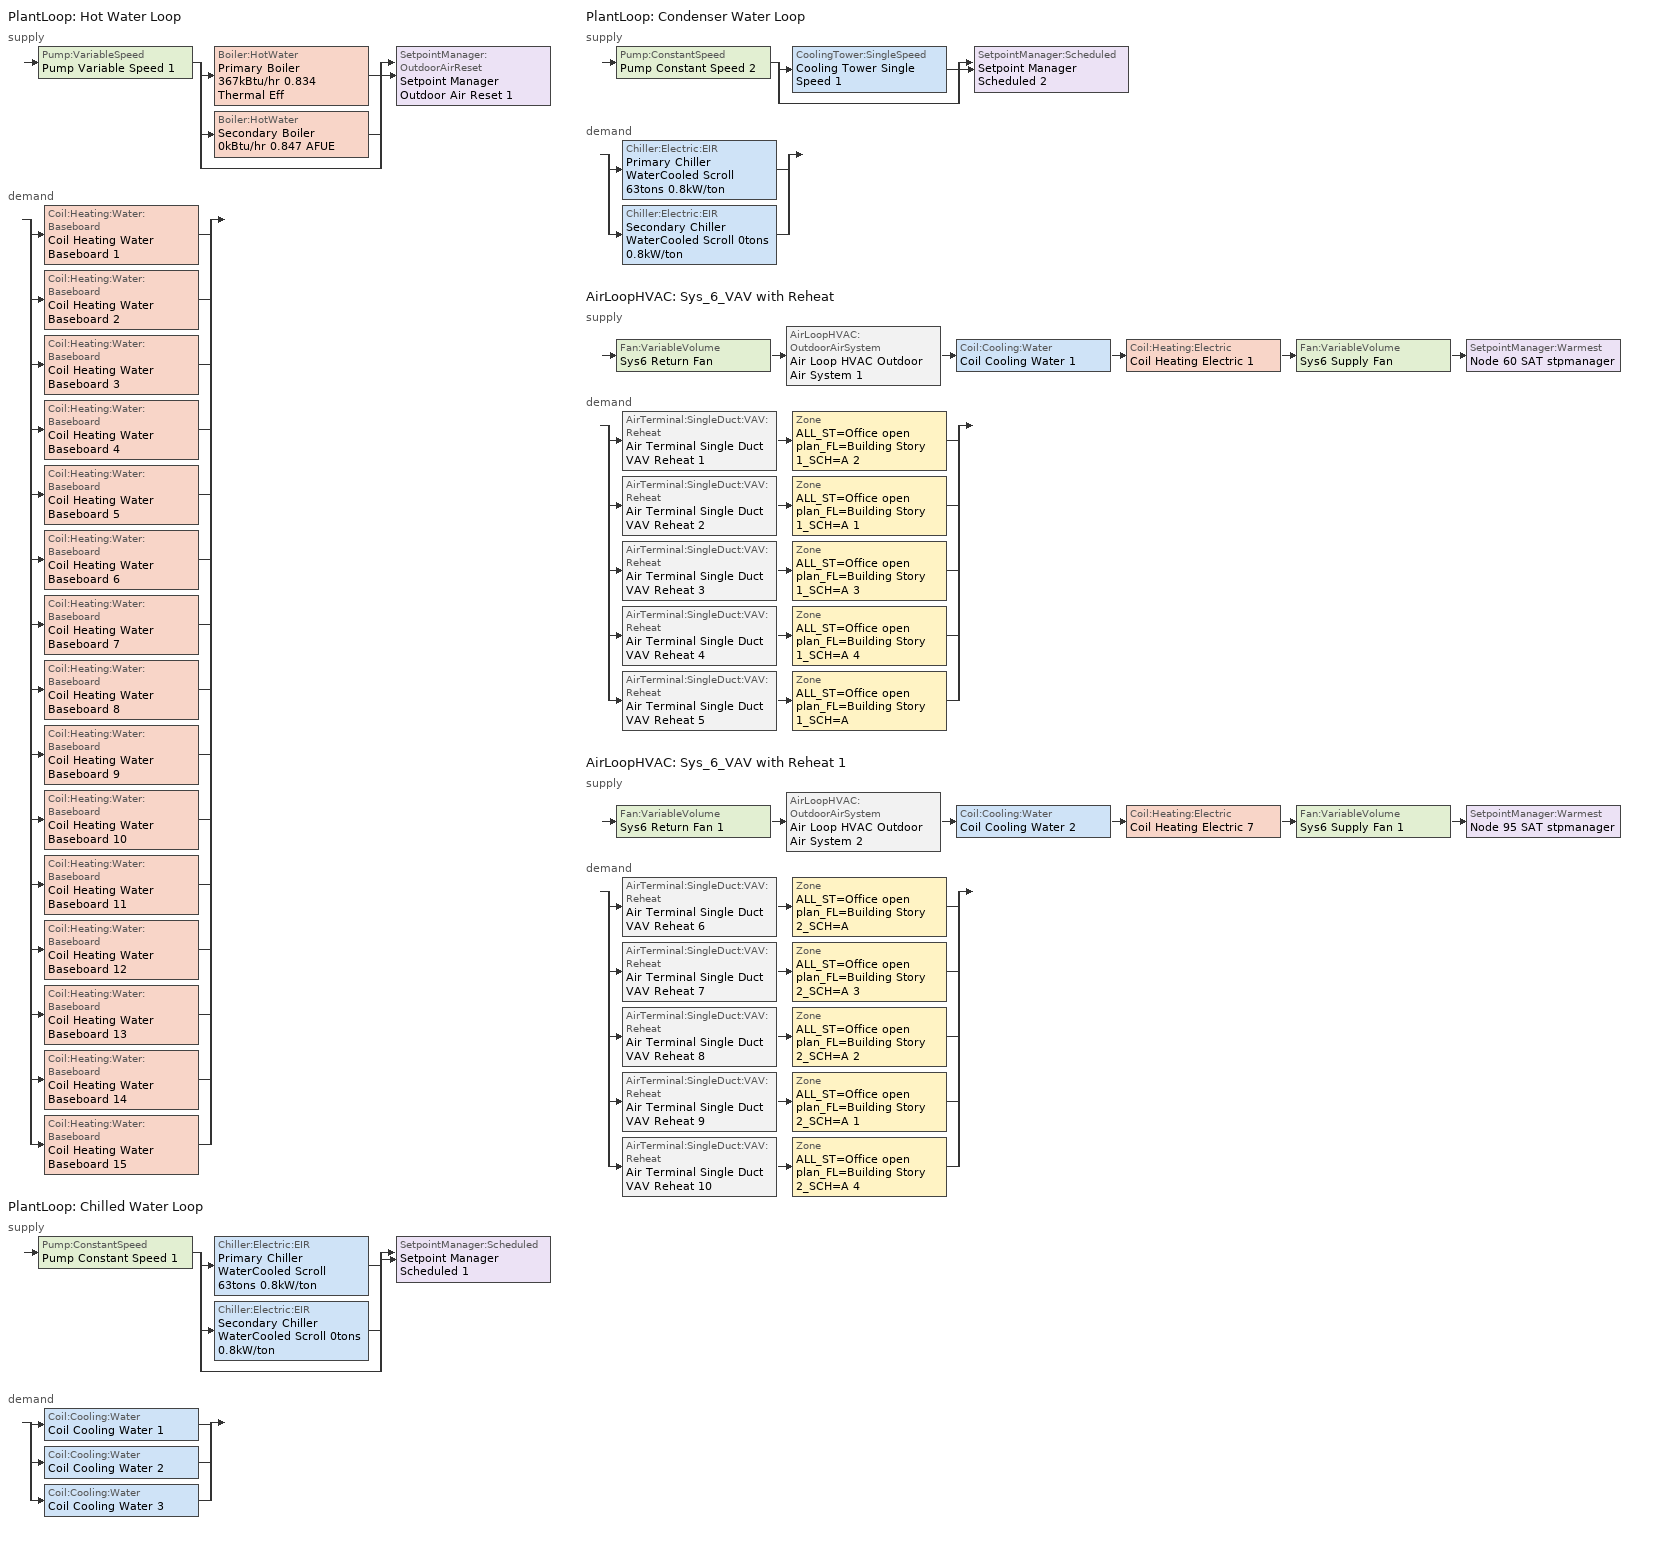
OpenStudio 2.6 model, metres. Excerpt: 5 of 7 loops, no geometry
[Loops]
PlantLoop 'Hot Water Loop'
 supply: Pump:VariableSpeed 'Pump Variable Speed 1' > split
  | Boiler:HotWater 'Primary Boiler 367kBtu/hr 0.834 Thermal Eff'
  | Boiler:HotWater 'Secondary Boiler 0kBtu/hr 0.847 AFUE'
  | bypass
  join > SetpointManager:OutdoorAirReset 'Setpoint Manager Outdoor Air Reset 1'
 demand: split
  | Coil:Heating:Water:Baseboard 'Coil Heating Water Baseboard 1'
  | Coil:Heating:Water:Baseboard 'Coil Heating Water Baseboard 2'
  | Coil:Heating:Water:Baseboard 'Coil Heating Water Baseboard 3'
  | Coil:Heating:Water:Baseboard 'Coil Heating Water Baseboard 4'
  | Coil:Heating:Water:Baseboard 'Coil Heating Water Baseboard 5'
  | Coil:Heating:Water:Baseboard 'Coil Heating Water Baseboard 6'
  | Coil:Heating:Water:Baseboard 'Coil Heating Water Baseboard 7'
  | Coil:Heating:Water:Baseboard 'Coil Heating Water Baseboard 8'
  | Coil:Heating:Water:Baseboard 'Coil Heating Water Baseboard 9'
  | Coil:Heating:Water:Baseboard 'Coil Heating Water Baseboard 10'
  | Coil:Heating:Water:Baseboard 'Coil Heating Water Baseboard 11'
  | Coil:Heating:Water:Baseboard 'Coil Heating Water Baseboard 12'
  | Coil:Heating:Water:Baseboard 'Coil Heating Water Baseboard 13'
  | Coil:Heating:Water:Baseboard 'Coil Heating Water Baseboard 14'
  | Coil:Heating:Water:Baseboard 'Coil Heating Water Baseboard 15'
PlantLoop 'Chilled Water Loop'
 supply: Pump:ConstantSpeed 'Pump Constant Speed 1' > split
  | Chiller:Electric:EIR 'Primary Chiller WaterCooled Scroll 63tons 0.8kW/ton'
  | Chiller:Electric:EIR 'Secondary Chiller WaterCooled Scroll 0tons 0.8kW/ton'
  | bypass
  join > SetpointManager:Scheduled 'Setpoint Manager Scheduled 1'
 demand: split
  | Coil:Cooling:Water 'Coil Cooling Water 1'
  | Coil:Cooling:Water 'Coil Cooling Water 2'
  | Coil:Cooling:Water 'Coil Cooling Water 3'
PlantLoop 'Condenser Water Loop'
 supply: Pump:ConstantSpeed 'Pump Constant Speed 2' > split
  | CoolingTower:SingleSpeed 'Cooling Tower Single Speed 1'
  | bypass
  join > SetpointManager:Scheduled 'Setpoint Manager Scheduled 2'
 demand: split
  | Chiller:Electric:EIR 'Primary Chiller WaterCooled Scroll 63tons 0.8kW/ton'
  | Chiller:Electric:EIR 'Secondary Chiller WaterCooled Scroll 0tons 0.8kW/ton'
AirLoopHVAC 'Sys_6_VAV with Reheat'
 supply: Fan:VariableVolume 'Sys6 Return Fan' > AirLoopHVAC:OutdoorAirSystem 'Air Loop HVAC Outdoor Air System 1' > Coil:Cooling:Water 'Coil Cooling Water 1' > Coil:Heating:Electric 'Coil Heating Electric 1' > Fan:VariableVolume 'Sys6 Supply Fan' > SetpointManager:Warmest 'Node 60 SAT stpmanager'
 demand: split
  | AirTerminal:SingleDuct:VAV:Reheat 'Air Terminal Single Duct VAV Reheat 1' > Zone 'ALL_ST=Office open plan_FL=Building Story 1_SCH=A 2'
  | AirTerminal:SingleDuct:VAV:Reheat 'Air Terminal Single Duct VAV Reheat 2' > Zone 'ALL_ST=Office open plan_FL=Building Story 1_SCH=A 1'
  | AirTerminal:SingleDuct:VAV:Reheat 'Air Terminal Single Duct VAV Reheat 3' > Zone 'ALL_ST=Office open plan_FL=Building Story 1_SCH=A 3'
  | AirTerminal:SingleDuct:VAV:Reheat 'Air Terminal Single Duct VAV Reheat 4' > Zone 'ALL_ST=Office open plan_FL=Building Story 1_SCH=A 4'
  | AirTerminal:SingleDuct:VAV:Reheat 'Air Terminal Single Duct VAV Reheat 5' > Zone 'ALL_ST=Office open plan_FL=Building Story 1_SCH=A'
AirLoopHVAC 'Sys_6_VAV with Reheat 1'
 supply: Fan:VariableVolume 'Sys6 Return Fan 1' > AirLoopHVAC:OutdoorAirSystem 'Air Loop HVAC Outdoor Air System 2' > Coil:Cooling:Water 'Coil Cooling Water 2' > Coil:Heating:Electric 'Coil Heating Electric 7' > Fan:VariableVolume 'Sys6 Supply Fan 1' > SetpointManager:Warmest 'Node 95 SAT stpmanager'
 demand: split
  | AirTerminal:SingleDuct:VAV:Reheat 'Air Terminal Single Duct VAV Reheat 6' > Zone 'ALL_ST=Office open plan_FL=Building Story 2_SCH=A'
  | AirTerminal:SingleDuct:VAV:Reheat 'Air Terminal Single Duct VAV Reheat 7' > Zone 'ALL_ST=Office open plan_FL=Building Story 2_SCH=A 3'
  | AirTerminal:SingleDuct:VAV:Reheat 'Air Terminal Single Duct VAV Reheat 8' > Zone 'ALL_ST=Office open plan_FL=Building Story 2_SCH=A 2'
  | AirTerminal:SingleDuct:VAV:Reheat 'Air Terminal Single Duct VAV Reheat 9' > Zone 'ALL_ST=Office open plan_FL=Building Story 2_SCH=A 1'
  | AirTerminal:SingleDuct:VAV:Reheat 'Air Terminal Single Duct VAV Reheat 10' > Zone 'ALL_ST=Office open plan_FL=Building Story 2_SCH=A 4'
[Sizing:Zone] Zone Cooling Design Supply Air Temperature Input Method=SupplyAirTemperature; Zone Cooling Design Supply Air Temperature {C}=13; Zone Cooling Design Supply Air Temperature Difference {deltaC}=11.11; Zone Heating Design Supply Air Temperature Input Method=SupplyAirTemperature; Zone Heating Design Supply Air Temperature {C}=43; Zone Heating Design Supply Air Temperature Difference {deltaC}=11.11; Zone Cooling Design Supply Air Humidity Ratio {kg-H2O/kg-air}=0.0085; Zone Heating Design Supply Air Humidity Ratio {kg-H2O/kg-air}=0.008; Zone Heating Sizing Factor=1.3; Zone Cooling Sizing Factor=1.1; Cooling Design Air Flow Method=DesignDay; Heating Design Air Flow Method=DesignDay; Account for Dedicated Outdoor Air System=No; Dedicated Outdoor Air System Control Strategy=NeutralSupplyAir; Dedicated Outdoor Air Low Setpoint Temperature for Design {C}=autosize; Dedicated Outdoor Air High Setpoint Temperature for Design {C}=autosize
ALL_ST=Office open plan_FL=Building Story 2_SCH=A; ALL_ST=Office open plan_FL=Building Story 1_SCH=A; ALL_ST=Office open plan_FL=Building Story 2_SCH=A 1; ALL_ST=Office open plan_FL=Building Story 2_SCH=A 2; ALL_ST=Office open plan_FL=Building Story 2_SCH=A 3; ALL_ST=Office open plan_FL=Building Story 1_SCH=A 1; ALL_ST=Office open plan_FL=Building Story 1_SCH=A 2; ALL_ST=Office open plan_FL=Building Story 2_SCH=A 4; ALL_ST=Office open plan_FL=Building Story 1_SCH=A 3; ALL_ST=Office open plan_FL=Building Story 1_SCH=A 4
[Zone equipment]
ALL_ST=Office open plan_FL=Building Story 2_SCH=A: ALL_ST=Office open plan_FL=Building Story 2_SCH=A erv doas, Air Terminal Single Duct VAV Reheat 6, Zone HVAC Baseboard Convective Water 6
ALL_ST=Office open plan_FL=Building Story 1_SCH=A: ALL_ST=Office open plan_FL=Building Story 1_SCH=A erv doas, Air Terminal Single Duct VAV Reheat 5, Zone HVAC Baseboard Convective Water 5
ALL_ST=Office open plan_FL=Building Story 2_SCH=A 1: ALL_ST=Office open plan_FL=Building Story 2_SCH=A 1 erv doas, Air Terminal Single Duct VAV Reheat 9, Zone HVAC Baseboard Convective Water 9
ALL_ST=Office open plan_FL=Building Story 2_SCH=A 2: ALL_ST=Office open plan_FL=Building Story 2_SCH=A 2 erv doas, Air Terminal Single Duct VAV Reheat 8, Zone HVAC Baseboard Convective Water 8
ALL_ST=Office open plan_FL=Building Story 2_SCH=A 3: ALL_ST=Office open plan_FL=Building Story 2_SCH=A 3 erv doas, Air Terminal Single Duct VAV Reheat 7, Zone HVAC Baseboard Convective Water 7
ALL_ST=Office open plan_FL=Building Story 1_SCH=A 1: ALL_ST=Office open plan_FL=Building Story 1_SCH=A 1 erv doas, Air Terminal Single Duct VAV Reheat 2, Zone HVAC Baseboard Convective Water 2
ALL_ST=Office open plan_FL=Building Story 1_SCH=A 2: ALL_ST=Office open plan_FL=Building Story 1_SCH=A 2 erv doas, Air Terminal Single Duct VAV Reheat 1, Zone HVAC Baseboard Convective Water 1
ALL_ST=Office open plan_FL=Building Story 2_SCH=A 4: ALL_ST=Office open plan_FL=Building Story 2_SCH=A 4 erv doas, Air Terminal Single Duct VAV Reheat 10, Zone HVAC Baseboard Convective Water 10
ALL_ST=Office open plan_FL=Building Story 1_SCH=A 3: ALL_ST=Office open plan_FL=Building Story 1_SCH=A 3 erv doas, Air Terminal Single Duct VAV Reheat 3, Zone HVAC Baseboard Convective Water 3
ALL_ST=Office open plan_FL=Building Story 1_SCH=A 4: ALL_ST=Office open plan_FL=Building Story 1_SCH=A 4 erv doas, Air Terminal Single Duct VAV Reheat 4, Zone HVAC Baseboard Convective Water 4
[PlantLoop] Glycol Concentration=0; Plant Loop Volume {m3}=Autocalculate; Load Distribution Scheme=Optimal
Name | Fluid Type
Hot Water Loop | Water
Chilled Water Loop; Condenser Water Loop
[Sizing:Plant] Sizing Option=NonCoincident; Zone Timesteps in Averaging Window=1; Coincident Sizing Factor Mode=None
Name | Loop Type | Design Loop Exit Temperature {C} | Loop Design Temperature Difference {deltaC}
Hot Water Loop | Heating | 82 | 16
Chilled Water Loop | Cooling | 7 | 6
Condenser Water Loop | Condenser | 29 | 6
[Pump:VariableSpeed]
Pump Variable Speed 1: Motor Efficiency=0.855; Pump Control Type=Intermittent; Skin Loss Radiative Fraction=0.5; Design Power Sizing Method=PowerPerFlowPerPressure; Design Electric Power per Unit Flow Rate {W/(m3/s)}=348701.1; Design Shaft Power per Unit Flow Rate per Unit Head {W-s/m3-Pa}=1.43472; Design Minimum Flow Rate Fraction=0
[Boiler:HotWater] Fuel Type=FuelOil#2; Nominal Thermal Efficiency=0.92; Normalized Boiler Efficiency Curve=BOILER-EFFFPLR-NECB2011; Water Outlet Upper Temperature Limit {C}=99; Boiler Flow Mode=ConstantFlow; Parasitic Electric Load {W}=0; Sizing Factor=1
Name | Nominal Capacity {W}
Primary Boiler 367kBtu/hr 0.834 Thermal Eff | 107668
Secondary Boiler 0kBtu/hr 0.847 AFUE | 0.001
[SetpointManager:OutdoorAirReset]
Setpoint Manager Outdoor Air Reset 1: Control Variable=Temperature; Setpoint at Outdoor Low Temperature {C}=82; Outdoor Low Temperature {C}=-16; Setpoint at Outdoor High Temperature {C}=60; Outdoor High Temperature {C}=0
[Pump:ConstantSpeed] Rated Flow Rate {m3/s}=autosize; Rated Pump Head {Pa}=179352; Rated Power Consumption {W}=autosize; Fraction of Motor Inefficiencies to Fluid Stream=0; Pump Control Type=Intermittent; Design Power Sizing Method=PowerPerFlowPerPressure; Design Electric Power per Unit Flow Rate {W/(m3/s)}=348701.1
Name | Motor Efficiency | Design Shaft Power per Unit Flow Rate per Unit Head {W-s/m3-Pa}
Pump Constant Speed 1 | 0.895 | 1.75215
Pump Constant Speed 2 | 0.917 | 1.53876
[Chiller:Electric:EIR] Reference COP {W/W}=4.5032; Cooling Capacity Function of Temperature Curve=WaterCooled_Scroll_CAPFT_NECB2011; Electric Input to Cooling Output Ratio Function of Temperature Curve=WaterCooled_Scroll_EIRFT_NECB2011; Electric Input to Cooling Output Ratio Function of Part Load Ratio Curve=WaterCooled_Scroll_EIRFPLR_NECB2011; Minimum Part Load Ratio=0.25; Minimum Unloading Ratio=0.25; Condenser Type=WaterCooled; Chiller Flow Mode=LeavingSetpointModulated; Design Heat Recovery Water Flow Rate {m3/s}=0; Sizing Factor=1; Basin Heater Capacity {W/K}=0; Basin Heater Setpoint Temperature {C}=10
Name | Reference Capacity {W}
Primary Chiller WaterCooled Scroll 63tons 0.8kW/ton | 220188
Secondary Chiller WaterCooled Scroll 0tons 0.8kW/ton | 0.001
[SetpointManager:Scheduled] Control Variable=Temperature
Name | Schedule
Setpoint Manager Scheduled 1 | CHW Temp
Setpoint Manager Scheduled 2 | CW Temp
[CoolingTower:SingleSpeed]
Cooling Tower Single Speed 1: Design Water Flow Rate {m3/s}=autosize; Design Air Flow Rate {m3/s}=autosize; Fan Power at Design Air Flow Rate {W}=3498.09; U-Factor Times Area Value at Design Air Flow Rate {W/K}=autosize; Air Flow Rate in Free Convection Regime {m3/s}=autosize; U-Factor Times Area Value at Free Convection Air Flow Rate {W/K}=autosize; Performance Input Method=UFactorTimesAreaAndDesignWaterFlowRate; Free Convection Capacity {W}=0; Basin Heater Capacity {W/K}=0; Evaporation Loss Mode=LossFactor; Evaporation Loss Factor {percent/K}=0.2; Drift Loss Percent {percent}=0.008; Blowdown Calculation Mode=ConcentrationRatio; Blowdown Concentration Ratio=3; Capacity Control=FanCycling; Number of Cells=1; Cell Control=MinimalCell; Cell Minimum  Water Flow Rate Fraction=0.33; Cell Maximum Water Flow Rate Fraction=2.5; Sizing Factor=1; Free Convection Air Flow Rate Sizing Factor=0.1; Free Convection U-Factor Times Area Value Sizing Factor=0.1; Heat Rejection Capacity and Nominal Capacity Sizing Ratio=1.25; Free Convection Nominal Capacity Sizing Factor=0.1; Design Inlet Air Dry-Bulb Temperature {C}=35; Design Inlet Air Wet-Bulb Temperature {C}=24; Design Approach Temperature {deltaC}=5; Design Range Temperature {deltaC}=6
[AirLoopHVAC] Design Supply Air Flow Rate {m3/s}=AutoSize
Name | Availability Schedule
Sys_6_VAV with Reheat | Sys_6_VAV with Reheat Occ Sch
Sys_6_VAV with Reheat 1 | Sys_6_VAV with Reheat 1 Occ Sch
[Sizing:System] Type of Load to Size On=Sensible; Design Outdoor Air Flow Rate {m3/s}=Autosize; Minimum System Air Flow Ratio=0.3; Preheat Design Temperature {C}=7; Preheat Design Humidity Ratio {kg-H2O/kg-Air}=0.008; Precool Design Temperature {C}=12.8; Precool Design Humidity Ratio {kg-H2O/kg-Air}=0.008; Central Cooling Design Supply Air Temperature {C}=13; Central Heating Design Supply Air Temperature {C}=13.1; Sizing Option=NonCoincident; 100% Outdoor Air in Cooling=No; 100% Outdoor Air in Heating=No; Central Cooling Design Supply Air Humidity Ratio {kg-H2O/kg-Air}=0.0085; Central Heating Design Supply Air Humidity Ratio {kg-H2O/kg-Air}=0.008; Cooling Design Air Flow Method=DesignDay; Cooling Design Air Flow Rate {m3/s}=0; Heating Design Air Flow Method=DesignDay; Heating Design Air Flow Rate {m3/s}=0; System Outdoor Air Method=ZoneSum; Zone Maximum Outdoor Air Fraction=1; Cooling Supply Air Flow Rate Per Floor Area {m3/s-m2}=0.00996765; Cooling Fraction of Autosized Cooling Supply Air Flow Rate=1; Cooling Supply Air Flow Rate Per Unit Cooling Capacity {m3/s-W}=3.94755e-05; Heating Supply Air Flow Rate Per Floor Area {m3/s-m2}=0.00996765; Heating Fraction of Autosized Heating Supply Air Flow Rate=1; Heating Fraction of Autosized Cooling Supply Air Flow Rate=1; Heating Supply Air Flow Rate Per Unit Heating Capacity {m3/s-W}=3.15882e-05; Cooling Design Capacity Method=CoolingDesignCapacity; Cooling Design Capacity {W}=autosize; Cooling Design Capacity Per Floor Area {W/m2}=234.7; Fraction of Autosized Cooling Design Capacity=1; Heating Design Capacity Method=HeatingDesignCapacity; Heating Design Capacity {W}=autosize; Heating Design Capacity Per Floor Area {W/m2}=157; Fraction of Autosized Heating Design Capacity=1; Central Cooling Capacity Control Method=OnOff
Sys_6_VAV with Reheat; Sys_6_VAV with Reheat 1
[Fan:VariableVolume] Availability Schedule=Always On Discrete; Maximum Flow Rate {m3/s}=Autosize; Fan Power Minimum Flow Rate Input Method=Fraction; Fan Power Minimum Flow Fraction=0.68; Fan Power Minimum Air Flow Rate {m3/s}=0; Motor In Airstream Fraction=1; Fan Power Coefficient 1=-2.4176; Fan Power Coefficient 2=9.5874; Fan Power Coefficient 3=-11.559; Fan Power Coefficient 4=5.4009; Fan Power Coefficient 5=0
Name | Fan Efficiency | Pressure Rise {Pa} | Motor Efficiency
Sys6 Supply Fan; Sys6 Supply Fan 1 | 0.549965 | 1000 | 0.8461
Sys6 Return Fan; Sys6 Return Fan 1 | 0.299975 | 250 | 0.4615
[Coil:Heating:Electric] Availability Schedule=Always On Discrete
Coil Heating Electric 1; Coil Heating Electric 2; Coil Heating Electric 3; Coil Heating Electric 4; Coil Heating Electric 5; Coil Heating Electric 6; Coil Heating Electric 7; Coil Heating Electric 8; Coil Heating Electric 9; Coil Heating Electric 10; Coil Heating Electric 11; Coil Heating Electric 12
[Coil:Cooling:Water] Availability Schedule=Always On Discrete
Coil Cooling Water 1; Coil Cooling Water 2; Coil Cooling Water 3
[Controller:OutdoorAir] Minimum Outdoor Air Flow Rate {m3/s}=0; Maximum Outdoor Air Flow Rate {m3/s}=0; Economizer Control Type=DifferentialEnthalpy; Economizer Control Action Type=ModulateFlow; Lockout Type=NoLockout; Minimum Limit Type=FixedMinimum; High Humidity Control=No; Heat Recovery Bypass Control Type=BypassWhenOAFlowGreaterThanMinimum
Name | Minimum Outdoor Air Schedule | Controller Mechanical Ventilation
Controller Outdoor Air 1 | Sys_6_VAV with Reheat Occ Sch | Controller Mechanical Ventilation 1
Controller Outdoor Air 2 | Sys_6_VAV with Reheat 1 Occ Sch | Controller Mechanical Ventilation 2
[Controller:MechanicalVentilation] Availability Schedule=Always On Discrete; System Outdoor Air Method=ZoneSum
Controller Mechanical Ventilation 1; Controller Mechanical Ventilation 2
[AirLoopHVAC:OutdoorAirSystem]
Name | Controller
Air Loop HVAC Outdoor Air System 1 | Controller Outdoor Air 1
Air Loop HVAC Outdoor Air System 2 | Controller Outdoor Air 2
[Controller:WaterCoil] Action=Reverse; Minimum Actuated Flow {m3/s}=0
Name | Water Coil
Controller Water Coil 1 | Coil Cooling Water 1
Controller Water Coil 2 | Coil Cooling Water 2
Controller Water Coil 3 | Coil Cooling Water 3
[AirTerminal:SingleDuct:VAV:Reheat] Availability Schedule=Always On Discrete; Maximum Air Flow Rate {m3/s}=AutoSize; Zone Minimum Air Flow Input Method=Constant; Constant Minimum Air Flow Fraction=0.05; Maximum Hot Water or Steam Flow Rate {m3/s}=AutoSize; Minimum Hot Water or Steam Flow Rate {m3/s}=0; Convergence Tolerance=0.001; Damper Heating Action=Normal; Maximum Flow per Zone Floor Area During Reheat {m3/s-m2}=AutoSize; Maximum Flow Fraction During Reheat=0.5; Maximum Reheat Air Temperature {C}=43; Control For Outdoor Air=No
Name | Fixed Minimum Air Flow Rate {m3/s} | Reheat Coil
Air Terminal Single Duct VAV Reheat 1 | 1.96707 | Coil Heating Electric 2
Air Terminal Single Duct VAV Reheat 2 | 0.414676 | Coil Heating Electric 3
Air Terminal Single Duct VAV Reheat 3 | 0.262524 | Coil Heating Electric 4
Air Terminal Single Duct VAV Reheat 4 | 0.414676 | Coil Heating Electric 5
Air Terminal Single Duct VAV Reheat 5 | 0.262507 | Coil Heating Electric 6
Air Terminal Single Duct VAV Reheat 6 | 1.96707 | Coil Heating Electric 8
Air Terminal Single Duct VAV Reheat 7 | 0.414676 | Coil Heating Electric 9
Air Terminal Single Duct VAV Reheat 8 | 0.262524 | Coil Heating Electric 10
Air Terminal Single Duct VAV Reheat 9 | 0.414676 | Coil Heating Electric 11
Air Terminal Single Duct VAV Reheat 10 | 0.262507 | Coil Heating Electric 12
[Coil:Heating:Water:Baseboard] Heating Design Capacity Method=HeatingDesignCapacity; Heating Design Capacity {W}=autosize; Heating Design Capacity Per Floor Area {W/m2}=0; Fraction of Autosized Heating Design Capacity=0.8
Coil Heating Water Baseboard 1; Coil Heating Water Baseboard 2; Coil Heating Water Baseboard 3; Coil Heating Water Baseboard 4; Coil Heating Water Baseboard 5; Coil Heating Water Baseboard 6; Coil Heating Water Baseboard 7; Coil Heating Water Baseboard 8; Coil Heating Water Baseboard 9; Coil Heating Water Baseboard 10; Coil Heating Water Baseboard 11; Coil Heating Water Baseboard 12; Coil Heating Water Baseboard 13; Coil Heating Water Baseboard 14; Coil Heating Water Baseboard 15
[ZoneHVAC:Baseboard:Convective:Water] Availability Schedule=Always On Discrete
Name | Heating Coil
Zone HVAC Baseboard Convective Water 1 | Coil Heating Water Baseboard 1
Zone HVAC Baseboard Convective Water 2 | Coil Heating Water Baseboard 2
Zone HVAC Baseboard Convective Water 3 | Coil Heating Water Baseboard 3
Zone HVAC Baseboard Convective Water 4 | Coil Heating Water Baseboard 4
Zone HVAC Baseboard Convective Water 5 | Coil Heating Water Baseboard 5
Zone HVAC Baseboard Convective Water 6 | Coil Heating Water Baseboard 6
Zone HVAC Baseboard Convective Water 7 | Coil Heating Water Baseboard 7
Zone HVAC Baseboard Convective Water 8 | Coil Heating Water Baseboard 8
Zone HVAC Baseboard Convective Water 9 | Coil Heating Water Baseboard 9
Zone HVAC Baseboard Convective Water 10 | Coil Heating Water Baseboard 10
Zone HVAC Baseboard Convective Water 11 | Coil Heating Water Baseboard 11
Zone HVAC Baseboard Convective Water 12 | Coil Heating Water Baseboard 12
Zone HVAC Baseboard Convective Water 13 | Coil Heating Water Baseboard 13
Zone HVAC Baseboard Convective Water 14 | Coil Heating Water Baseboard 14
Zone HVAC Baseboard Convective Water 15 | Coil Heating Water Baseboard 15
[HeatExchanger:AirToAir:SensibleAndLatent] Availability Schedule=Always On Discrete; Nominal Supply Air Flow Rate {m3/s}=autosize; Sensible Effectiveness at 100% Heating Air Flow=0.76; Latent Effectiveness at 100% Heating Air Flow=0.75; Sensible Effectiveness at 75% Heating Air Flow=0.81; Latent Effectiveness at 75% Heating Air Flow=0.75; Sensible Effectiveness at 100% Cooling Air Flow=0.76; Latent Effectiveness at 100% Cooling Air Flow=0.75; Sensible Effectiveness at 75% Cooling Air Flow=0.81; Latent Effectiveness at 75% Cooling Air Flow=0.75; Supply Air Outlet Temperature Control=No; Heat Exchanger Type=Rotary; Frost Control Type=ExhaustAirRecirculation; Threshold Temperature {C}=-23.3; Initial Defrost Time Fraction=0.167; Rate of Defrost Time Fraction Increase {1/K}=0.012; Economizer Lockout=No
Name | Nominal Electric Power {W}
ALL_ST=Office open plan_FL=Building Story 2_SCH=A erv hx; ALL_ST=Office open plan_FL=Building Story 1_SCH=A 2 erv hx | 347.546
ALL_ST=Office open plan_FL=Building Story 2_SCH=A 3 erv hx; ALL_ST=Office open plan_FL=Building Story 2_SCH=A 1 erv hx; ALL_ST=Office open plan_FL=Building Story 1_SCH=A 1 erv hx; ALL_ST=Office open plan_FL=Building Story 1_SCH=A 4 erv hx | 112.725
ALL_ST=Office open plan_FL=Building Story 2_SCH=A 2 erv hx; ALL_ST=Office open plan_FL=Building Story 1_SCH=A 3 erv hx | 89.7103
ALL_ST=Office open plan_FL=Building Story 2_SCH=A 4 erv hx; ALL_ST=Office open plan_FL=Building Story 1_SCH=A erv hx | 89.7077
[ZoneHVAC:EnergyRecoveryVentilator:Controller] Temperature High Limit {C}=19; Temperature Low Limit {C}=13; Exhaust Air Temperature Limit=NoExhaustAirTemperatureLimit; Exhaust Air Enthalpy Limit=NoExhaustAirEnthalpyLimit; Time of Day Economizer Flow Control Schedule=Always Off Discrete; High Humidity Control Flag=No; High Humidity Outdoor Air Flow Ratio=1; Control High Indoor Humidity Based on Outdoor Humidity Ratio=Yes
Name | Electronic Enthalpy Limit Curve
ALL_ST=Office open plan_FL=Building Story 2_SCH=A erv contr | Curve Cubic 6
ALL_ST=Office open plan_FL=Building Story 2_SCH=A 3 erv contr | Curve Cubic 7
ALL_ST=Office open plan_FL=Building Story 2_SCH=A 2 erv contr | Curve Cubic 8
ALL_ST=Office open plan_FL=Building Story 2_SCH=A 1 erv contr | Curve Cubic 9
ALL_ST=Office open plan_FL=Building Story 2_SCH=A 4 erv contr | Curve Cubic 10
ALL_ST=Office open plan_FL=Building Story 1_SCH=A 2 erv contr | Curve Cubic 11
ALL_ST=Office open plan_FL=Building Story 1_SCH=A 1 erv contr | Curve Cubic 12
ALL_ST=Office open plan_FL=Building Story 1_SCH=A 3 erv contr | Curve Cubic 13
ALL_ST=Office open plan_FL=Building Story 1_SCH=A 4 erv contr | Curve Cubic 14
ALL_ST=Office open plan_FL=Building Story 1_SCH=A erv contr | Curve Cubic 15
[Fan:OnOff] Availability Schedule=Always On Discrete; Fan Efficiency=0.75; Pressure Rise {Pa}=200; Maximum Flow Rate {m3/s}=autosize; Motor Efficiency=0.9; Motor In Airstream Fraction=1
Name | Fan Power Ratio Function of Speed Ratio Curve | Fan Efficiency Ratio Function of Speed Ratio Curve
ALL_ST=Office open plan_FL=Building Story 2_SCH=A erv sup fan | Fan On Off Power Curve 12 | Fan On Off Efficiency Curve 12
ALL_ST=Office open plan_FL=Building Story 2_SCH=A erv exh fan | Fan On Off Power Curve 13 | Fan On Off Efficiency Curve 13
ALL_ST=Office open plan_FL=Building Story 2_SCH=A 3 erv sup fan | Fan On Off Power Curve 14 | Fan On Off Efficiency Curve 14
ALL_ST=Office open plan_FL=Building Story 2_SCH=A 3 erv exh fan | Fan On Off Power Curve 15 | Fan On Off Efficiency Curve 15
ALL_ST=Office open plan_FL=Building Story 2_SCH=A 2 erv sup fan | Fan On Off Power Curve 16 | Fan On Off Efficiency Curve 16
ALL_ST=Office open plan_FL=Building Story 2_SCH=A 2 erv exh fan | Fan On Off Power Curve 17 | Fan On Off Efficiency Curve 17
ALL_ST=Office open plan_FL=Building Story 2_SCH=A 1 erv sup fan | Fan On Off Power Curve 18 | Fan On Off Efficiency Curve 18
ALL_ST=Office open plan_FL=Building Story 2_SCH=A 1 erv exh fan | Fan On Off Power Curve 19 | Fan On Off Efficiency Curve 19
ALL_ST=Office open plan_FL=Building Story 2_SCH=A 4 erv sup fan | Fan On Off Power Curve 20 | Fan On Off Efficiency Curve 20
ALL_ST=Office open plan_FL=Building Story 2_SCH=A 4 erv exh fan | Fan On Off Power Curve 21 | Fan On Off Efficiency Curve 21
ALL_ST=Office open plan_FL=Building Story 1_SCH=A 2 erv sup fan | Fan On Off Power Curve 22 | Fan On Off Efficiency Curve 22
ALL_ST=Office open plan_FL=Building Story 1_SCH=A 2 erv exh fan | Fan On Off Power Curve 23 | Fan On Off Efficiency Curve 23
ALL_ST=Office open plan_FL=Building Story 1_SCH=A 1 erv sup fan | Fan On Off Power Curve 24 | Fan On Off Efficiency Curve 24
ALL_ST=Office open plan_FL=Building Story 1_SCH=A 1 erv exh fan | Fan On Off Power Curve 25 | Fan On Off Efficiency Curve 25
ALL_ST=Office open plan_FL=Building Story 1_SCH=A 3 erv sup fan | Fan On Off Power Curve 26 | Fan On Off Efficiency Curve 26
ALL_ST=Office open plan_FL=Building Story 1_SCH=A 3 erv exh fan | Fan On Off Power Curve 27 | Fan On Off Efficiency Curve 27
ALL_ST=Office open plan_FL=Building Story 1_SCH=A 4 erv sup fan | Fan On Off Power Curve 28 | Fan On Off Efficiency Curve 28
ALL_ST=Office open plan_FL=Building Story 1_SCH=A 4 erv exh fan | Fan On Off Power Curve 29 | Fan On Off Efficiency Curve 29
ALL_ST=Office open plan_FL=Building Story 1_SCH=A erv sup fan | Fan On Off Power Curve 30 | Fan On Off Efficiency Curve 30
ALL_ST=Office open plan_FL=Building Story 1_SCH=A erv exh fan | Fan On Off Power Curve 31 | Fan On Off Efficiency Curve 31
[ZoneHVAC:EnergyRecoveryVentilator] Supply Air Flow Rate {m3/s}=autosize; Exhaust Air Flow Rate {m3/s}=autosize; Ventilation Rate per Unit Floor Area {m3/s-m2}=0.00042164; Ventilation Rate per Occupant {m3/s-person}=0
Name | Availability Schedule | Heat Exchanger | Supply Air Fan | Exhaust Air Fan | Controller
ALL_ST=Office open plan_FL=Building Story 2_SCH=A erv doas | Sys_6_VAV with Reheat 1 Occ Sch | ALL_ST=Office open plan_FL=Building Story 2_SCH=A erv hx | ALL_ST=Office open plan_FL=Building Story 2_SCH=A erv sup fan | ALL_ST=Office open plan_FL=Building Story 2_SCH=A erv exh fan | ALL_ST=Office open plan_FL=Building Story 2_SCH=A erv contr
ALL_ST=Office open plan_FL=Building Story 2_SCH=A 3 erv doas | Sys_6_VAV with Reheat 1 Occ Sch | ALL_ST=Office open plan_FL=Building Story 2_SCH=A 3 erv hx | ALL_ST=Office open plan_FL=Building Story 2_SCH=A 3 erv sup fan | ALL_ST=Office open plan_FL=Building Story 2_SCH=A 3 erv exh fan | ALL_ST=Office open plan_FL=Building Story 2_SCH=A 3 erv contr
ALL_ST=Office open plan_FL=Building Story 2_SCH=A 2 erv doas | Sys_6_VAV with Reheat 1 Occ Sch | ALL_ST=Office open plan_FL=Building Story 2_SCH=A 2 erv hx | ALL_ST=Office open plan_FL=Building Story 2_SCH=A 2 erv sup fan | ALL_ST=Office open plan_FL=Building Story 2_SCH=A 2 erv exh fan | ALL_ST=Office open plan_FL=Building Story 2_SCH=A 2 erv contr
ALL_ST=Office open plan_FL=Building Story 2_SCH=A 1 erv doas | Sys_6_VAV with Reheat 1 Occ Sch | ALL_ST=Office open plan_FL=Building Story 2_SCH=A 1 erv hx | ALL_ST=Office open plan_FL=Building Story 2_SCH=A 1 erv sup fan | ALL_ST=Office open plan_FL=Building Story 2_SCH=A 1 erv exh fan | ALL_ST=Office open plan_FL=Building Story 2_SCH=A 1 erv contr
ALL_ST=Office open plan_FL=Building Story 2_SCH=A 4 erv doas | Sys_6_VAV with Reheat 1 Occ Sch | ALL_ST=Office open plan_FL=Building Story 2_SCH=A 4 erv hx | ALL_ST=Office open plan_FL=Building Story 2_SCH=A 4 erv sup fan | ALL_ST=Office open plan_FL=Building Story 2_SCH=A 4 erv exh fan | ALL_ST=Office open plan_FL=Building Story 2_SCH=A 4 erv contr
ALL_ST=Office open plan_FL=Building Story 1_SCH=A 2 erv doas | Sys_6_VAV with Reheat Occ Sch | ALL_ST=Office open plan_FL=Building Story 1_SCH=A 2 erv hx | ALL_ST=Office open plan_FL=Building Story 1_SCH=A 2 erv sup fan | ALL_ST=Office open plan_FL=Building Story 1_SCH=A 2 erv exh fan | ALL_ST=Office open plan_FL=Building Story 1_SCH=A 2 erv contr
ALL_ST=Office open plan_FL=Building Story 1_SCH=A 1 erv doas | Sys_6_VAV with Reheat Occ Sch | ALL_ST=Office open plan_FL=Building Story 1_SCH=A 1 erv hx | ALL_ST=Office open plan_FL=Building Story 1_SCH=A 1 erv sup fan | ALL_ST=Office open plan_FL=Building Story 1_SCH=A 1 erv exh fan | ALL_ST=Office open plan_FL=Building Story 1_SCH=A 1 erv contr
ALL_ST=Office open plan_FL=Building Story 1_SCH=A 3 erv doas | Sys_6_VAV with Reheat Occ Sch | ALL_ST=Office open plan_FL=Building Story 1_SCH=A 3 erv hx | ALL_ST=Office open plan_FL=Building Story 1_SCH=A 3 erv sup fan | ALL_ST=Office open plan_FL=Building Story 1_SCH=A 3 erv exh fan | ALL_ST=Office open plan_FL=Building Story 1_SCH=A 3 erv contr
ALL_ST=Office open plan_FL=Building Story 1_SCH=A 4 erv doas | Sys_6_VAV with Reheat Occ Sch | ALL_ST=Office open plan_FL=Building Story 1_SCH=A 4 erv hx | ALL_ST=Office open plan_FL=Building Story 1_SCH=A 4 erv sup fan | ALL_ST=Office open plan_FL=Building Story 1_SCH=A 4 erv exh fan | ALL_ST=Office open plan_FL=Building Story 1_SCH=A 4 erv contr
ALL_ST=Office open plan_FL=Building Story 1_SCH=A erv doas | Sys_6_VAV with Reheat Occ Sch | ALL_ST=Office open plan_FL=Building Story 1_SCH=A erv hx | ALL_ST=Office open plan_FL=Building Story 1_SCH=A erv sup fan | ALL_ST=Office open plan_FL=Building Story 1_SCH=A erv exh fan | ALL_ST=Office open plan_FL=Building Story 1_SCH=A erv contr
[SetpointManager:Warmest] Control Variable=Temperature; Minimum Setpoint Temperature {C}=12; Maximum Setpoint Temperature {C}=35; Strategy=MaximumTemperature
Node 95 SAT stpmanager; Node 60 SAT stpmanager
[Schedule:Ruleset]
Name | Default Day Schedule | Summer Design Day Schedule | Winter Design Day Schedule
CHW Temp | Schedule Day 3
CW Temp | Schedule Day 4
Sys_6_VAV with Reheat Occ Sch | Sys_6_VAV with Reheat Occ Sch Default | Sys_6_VAV with Reheat Occ Sch Summer Design Day | Sys_6_VAV with Reheat Occ Sch Winter Design Day
Sys_6_VAV with Reheat 1 Occ Sch | Sys_6_VAV with Reheat 1 Occ Sch Default | Sys_6_VAV with Reheat 1 Occ Sch Summer Design Day | Sys_6_VAV with Reheat 1 Occ Sch Winter Design Day
[Schedule:Day]
Schedule Day 3; wkdCHW Temp 1; satCHW Temp 1; sunCHW Temp 1: 1, 0, 7, 2, 0, 7, 3, 0, 7, 4, 0, 7, 5, 0, 7, 6, 0, 7, 7, 0, 7, 8, 0, 7, 9, 0, 7, 10, 0, 7, 11, 0, 7, 12, 0, 7, 13, 0, 7, 14, 0, 7, 15, 0, 7, 16, 0, 7, 17, 0, 7, 18, 0, 7, 19, 0, 7, 20, 0, 7, 21, 0, 7, 22, 0, 7, 23, 0, 7, 24, 0, 7
Schedule Day 4; wkdCW Temp 1; satCW Temp 1; sunCW Temp 1: 1, 0, 29, 2, 0, 29, 3, 0, 29, 4, 0, 29, 5, 0, 29, 6, 0, 29, 7, 0, 29, 8, 0, 29, 9, 0, 29, 10, 0, 29, 11, 0, 29, 12, 0, 29, 13, 0, 29, 14, 0, 29, 15, 0, 29, 16, 0, 29, 17, 0, 29, 18, 0, 29, 19, 0, 29, 20, 0, 29, 21, 0, 29, 22, 0, 29, 23, 0, 29, 24, 0, 29
Sys_6_VAV with Reheat Occ Sch Default; Sys_6_VAV with Reheat Occ Sch Winter Design Day; Sys_6_VAV with Reheat Occ Sch Summer Design Day; Sys_6_VAV with Reheat 1 Occ Sch Default; Sys_6_VAV with Reheat 1 Occ Sch Winter Design Day; Sys_6_VAV with Reheat 1 Occ Sch Summer Design Day: 24, 0, 1
Sys_6_VAV with Reheat Occ Sch Monday; Sys_6_VAV with Reheat Occ Sch Tuesday; Sys_6_VAV with Reheat Occ Sch Wednesday; Sys_6_VAV with Reheat Occ Sch Thursday; Sys_6_VAV with Reheat Occ Sch Friday; Sys_6_VAV with Reheat 1 Occ Sch Monday; Sys_6_VAV with Reheat 1 Occ Sch Tuesday; Sys_6_VAV with Reheat 1 Occ Sch Wednesday; Sys_6_VAV with Reheat 1 Occ Sch Thursday; Sys_6_VAV with Reheat 1 Occ Sch Friday: 8, 0, 0, 19, 0, 1, 24, 0, 0
Sys_6_VAV with Reheat Occ Sch Saturday; Sys_6_VAV with Reheat Occ Sch Sunday; Sys_6_VAV with Reheat 1 Occ Sch Saturday; Sys_6_VAV with Reheat 1 Occ Sch Sunday: 24, 0, 0
[Schedule:Rule] Date Specification Type=DateRange; Start Month=1; Start Day=1; End Month=12
Name | Schedule Ruleset | Rule Order | Day Schedule | Apply Sunday | Apply Monday | Apply Tuesday | Apply Wednesday | Apply Thursday | Apply Friday | Apply Saturday | End Day
wkdCHW Temp rule | CHW Temp | 2 | wkdCHW Temp 1 | No | Yes | Yes | Yes | Yes | Yes | No | 31
satCHW Temprule | CHW Temp | 1 | satCHW Temp 1 | No | No | No | No | No | No | Yes | 31
sunCHW Temprule | CHW Temp | 0 | sunCHW Temp 1 | Yes | No | No | No | No | No | No | 31
wkdCW Temp rule | CW Temp | 2 | wkdCW Temp 1 | No | Yes | Yes | Yes | Yes | Yes | No | 31
satCW Temprule | CW Temp | 1 | satCW Temp 1 | No | No | No | No | No | No | Yes | 31
sunCW Temprule | CW Temp | 0 | sunCW Temp 1 | Yes | No | No | No | No | No | No | 31
Sys_6_VAV with Reheat Occ Sch Monday Rule | Sys_6_VAV with Reheat Occ Sch | 6 | Sys_6_VAV with Reheat Occ Sch Monday |  | Yes |  |  |  |  |  | 25
Sys_6_VAV with Reheat Occ Sch Tuesday Rule | Sys_6_VAV with Reheat Occ Sch | 5 | Sys_6_VAV with Reheat Occ Sch Tuesday |  |  | Yes |  |  |  |  | 26
Sys_6_VAV with Reheat Occ Sch Wednesday Rule | Sys_6_VAV with Reheat Occ Sch | 4 | Sys_6_VAV with Reheat Occ Sch Wednesday |  |  |  | Yes |  |  |  | 27
Sys_6_VAV with Reheat Occ Sch Thursday Rule | Sys_6_VAV with Reheat Occ Sch | 3 | Sys_6_VAV with Reheat Occ Sch Thursday |  |  |  |  | Yes |  |  | 28
Sys_6_VAV with Reheat Occ Sch Friday Rule | Sys_6_VAV with Reheat Occ Sch | 2 | Sys_6_VAV with Reheat Occ Sch Friday |  |  |  |  |  | Yes |  | 29
Sys_6_VAV with Reheat Occ Sch Saturday Rule | Sys_6_VAV with Reheat Occ Sch | 1 | Sys_6_VAV with Reheat Occ Sch Saturday |  |  |  |  |  |  | Yes | 30
Sys_6_VAV with Reheat Occ Sch Sunday Rule | Sys_6_VAV with Reheat Occ Sch | 0 | Sys_6_VAV with Reheat Occ Sch Sunday | Yes |  |  |  |  |  |  | 31
Sys_6_VAV with Reheat 1 Occ Sch Monday Rule | Sys_6_VAV with Reheat 1 Occ Sch | 6 | Sys_6_VAV with Reheat 1 Occ Sch Monday |  | Yes |  |  |  |  |  | 25
Sys_6_VAV with Reheat 1 Occ Sch Tuesday Rule | Sys_6_VAV with Reheat 1 Occ Sch | 5 | Sys_6_VAV with Reheat 1 Occ Sch Tuesday |  |  | Yes |  |  |  |  | 26
Sys_6_VAV with Reheat 1 Occ Sch Wednesday Rule | Sys_6_VAV with Reheat 1 Occ Sch | 4 | Sys_6_VAV with Reheat 1 Occ Sch Wednesday |  |  |  | Yes |  |  |  | 27
Sys_6_VAV with Reheat 1 Occ Sch Thursday Rule | Sys_6_VAV with Reheat 1 Occ Sch | 3 | Sys_6_VAV with Reheat 1 Occ Sch Thursday |  |  |  |  | Yes |  |  | 28
Sys_6_VAV with Reheat 1 Occ Sch Friday Rule | Sys_6_VAV with Reheat 1 Occ Sch | 2 | Sys_6_VAV with Reheat 1 Occ Sch Friday |  |  |  |  |  | Yes |  | 29
Sys_6_VAV with Reheat 1 Occ Sch Saturday Rule | Sys_6_VAV with Reheat 1 Occ Sch | 1 | Sys_6_VAV with Reheat 1 Occ Sch Saturday |  |  |  |  |  |  | Yes | 30
Sys_6_VAV with Reheat 1 Occ Sch Sunday Rule | Sys_6_VAV with Reheat 1 Occ Sch | 0 | Sys_6_VAV with Reheat 1 Occ Sch Sunday | Yes |  |  |  |  |  |  | 31
[Schedule:Constant]
Name | Value
Always On Discrete | 1
Always Off Discrete | 0
[Curve:Biquadratic] Minimum Value of x=5; Maximum Value of x=10; Minimum Value of y=24; Maximum Value of y=35
Name | Coefficient1 Constant | Coefficient2 x | Coefficient3 x**2 | Coefficient4 y | Coefficient5 y**2 | Coefficient6 x*y
WaterCooled_Scroll_CAPFT_NECB2011 | 0.94418 | 0.0337102 | 9.75564e-05 | -0.00322114 | -4.91832e-05 | -0.000177584
WaterCooled_Scroll_EIRFT_NECB2011 | 0.727393 | -0.0118922 | 0.000541177 | 0.00187934 | 0.000473461 | -0.000711472
[Curve:Quadratic]
WaterCooled_Scroll_EIRFPLR_NECB2011: Coefficient1 Constant=0.04412; Coefficient2 x=0.640367; Coefficient3 x**2=0.319555; Minimum Value of x=0; Maximum Value of x=1
[Curve:Cubic]
Name | Coefficient1 Constant | Coefficient2 x | Coefficient3 x**2 | Coefficient4 x**3 | Minimum Value of x | Maximum Value of x
BOILER-EFFFPLR-NECB2011 | 0.2901 | 2.6664 | -3.764 | 1.82 | 0 | 1
Fan On Off Efficiency Curve 12; Fan On Off Efficiency Curve 13; Fan On Off Efficiency Curve 14; Fan On Off Efficiency Curve 15; Fan On Off Efficiency Curve 16; Fan On Off Efficiency Curve 17; Fan On Off Efficiency Curve 18; Fan On Off Efficiency Curve 19; Fan On Off Efficiency Curve 20; Fan On Off Efficiency Curve 21; Fan On Off Efficiency Curve 22; Fan On Off Efficiency Curve 23; Fan On Off Efficiency Curve 24; Fan On Off Efficiency Curve 25; Fan On Off Efficiency Curve 26; Fan On Off Efficiency Curve 27; Fan On Off Efficiency Curve 28; Fan On Off Efficiency Curve 29; Fan On Off Efficiency Curve 30; Fan On Off Efficiency Curve 31 | 1 | 0 | 0 | 0 | 0 | 1
Curve Cubic 6; Curve Cubic 7; Curve Cubic 8; Curve Cubic 9; Curve Cubic 10; Curve Cubic 11; Curve Cubic 12; Curve Cubic 13; Curve Cubic 14; Curve Cubic 15 | 0.013427 | -0.00047892 | 5.3352e-05 | -1.8103e-06 | 16.6 | 29.13
[Curve:Exponent] Coefficient1 Constant=1; Coefficient2 Constant=0; Coefficient3 Constant=0; Minimum Value of x=0; Maximum Value of x=1
Fan On Off Power Curve 12; Fan On Off Power Curve 13; Fan On Off Power Curve 14; Fan On Off Power Curve 15; Fan On Off Power Curve 16; Fan On Off Power Curve 17; Fan On Off Power Curve 18; Fan On Off Power Curve 19; Fan On Off Power Curve 20; Fan On Off Power Curve 21; Fan On Off Power Curve 22; Fan On Off Power Curve 23; Fan On Off Power Curve 24; Fan On Off Power Curve 25; Fan On Off Power Curve 26; Fan On Off Power Curve 27; Fan On Off Power Curve 28; Fan On Off Power Curve 29; Fan On Off Power Curve 30; Fan On Off Power Curve 31
